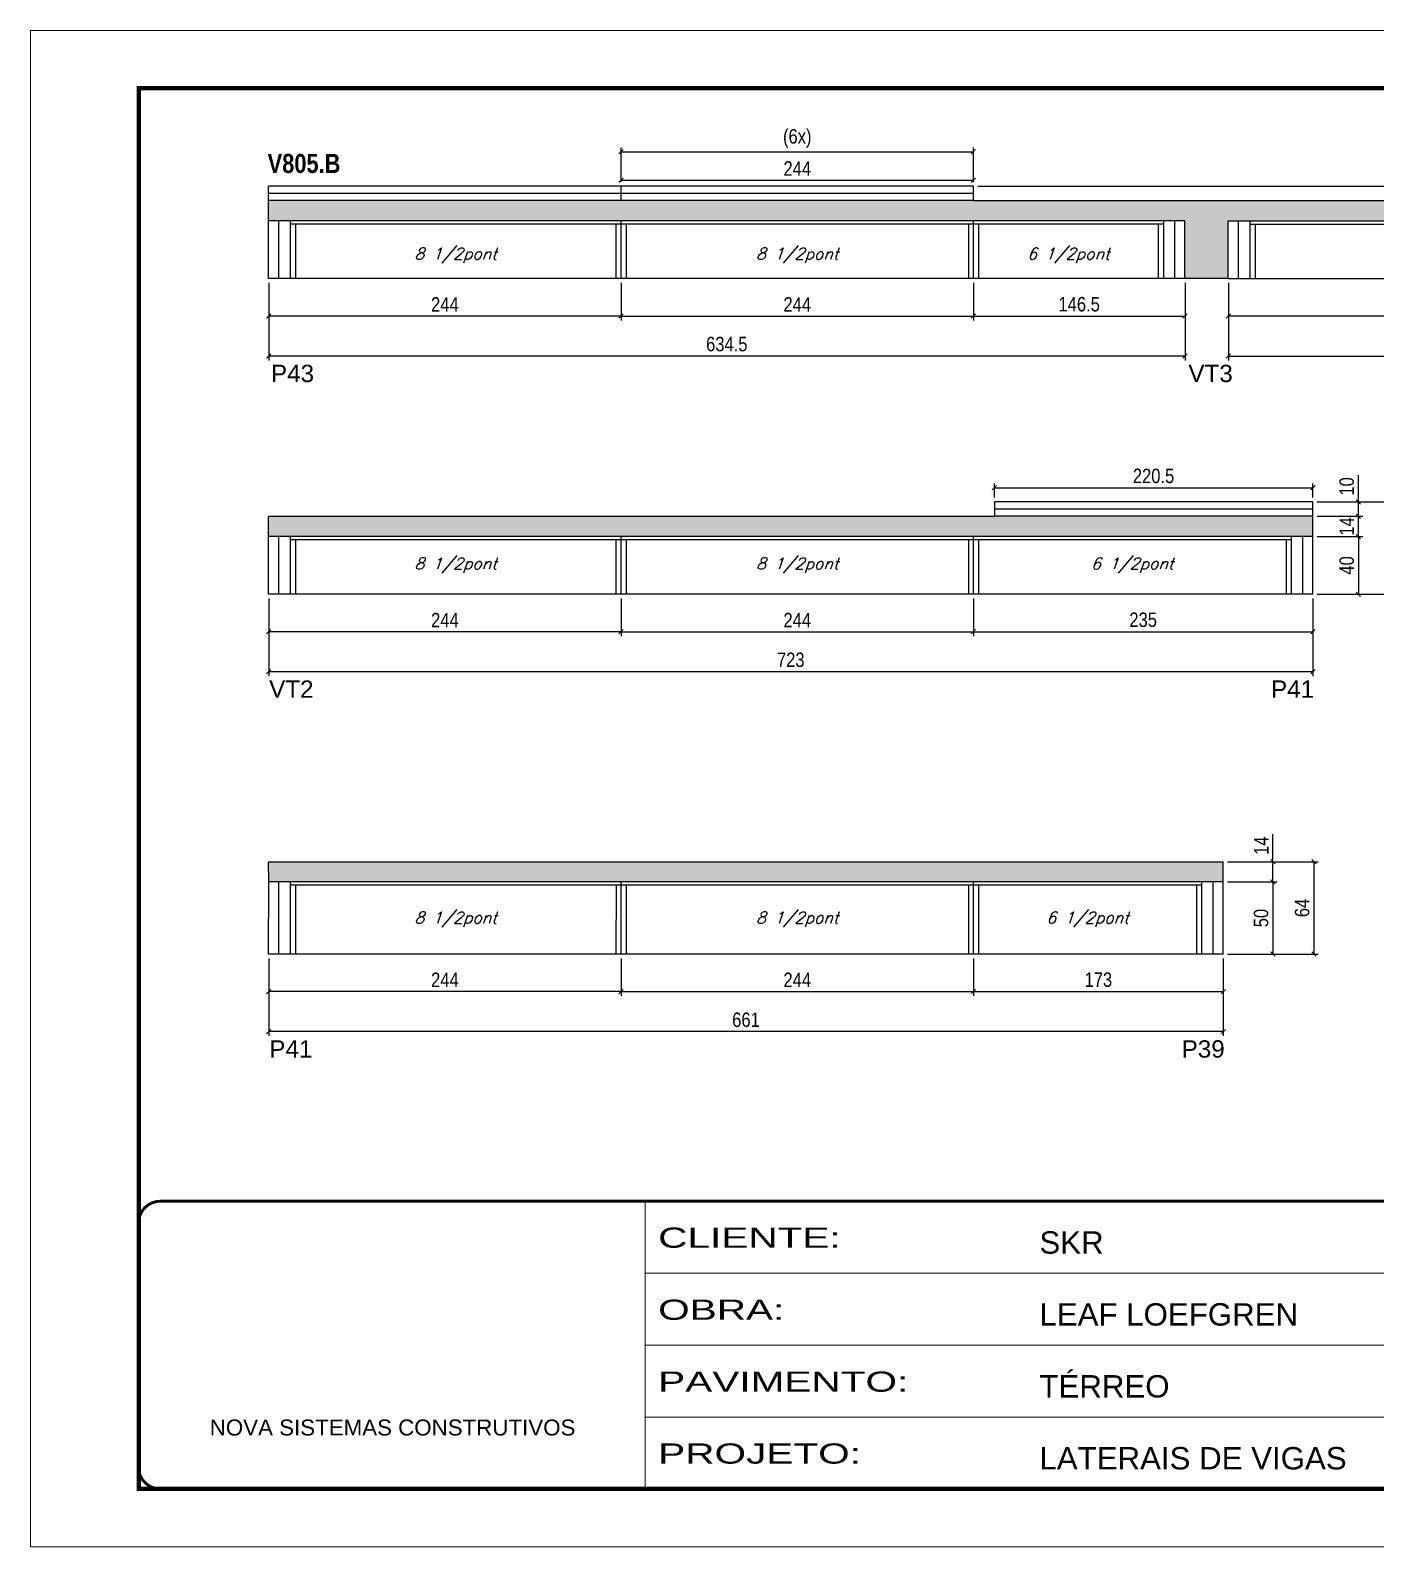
# Model space of a CAD drawing. Extents: x 3309 to 9590, y -2522 to 14608.
# Drawn here: x 4908 to 5839, y 11261 to 12311 of the extents above; entities that cross this region are included whole.
import ezdxf

# ---------------------------------------------------------------- set-up
doc = ezdxf.new("R2010")
doc.units = 0
doc.linetypes.add('CONTINUO', pattern=[0])
doc.linetypes.add('DASHED', pattern=[0.75, 0.5, -0.25])
for name, color, linetype in [('5', 5, 'Continuous'), ('COTA', 241, 'Continuous'), ('NOMENCLATURA', 7, 'Continuous'), ('Painéis', 200, 'Continuous'), ('SARR_2.2x10', 60, 'Continuous'), ('SARR_2.2x7', 40, 'Continuous'), ('SARR_3.5x7', 81, 'Continuous'), ('texto', 7, 'Continuous')]:
    doc.layers.add(name, color=color, linetype=linetype)
doc.layers.add('Folhas', color=255, linetype='Continuous', lineweight=9)
doc.layers.add('SARRAFO DE PRESSAO', color=251, linetype='DASHED', lineweight=9)
doc.styles.add('ARIAL', font='arial.ttf')
doc.styles.add('COTA TECNICA', font='techl___.ttf', dxfattribs={"height": 10})
doc.styles.add('Romans', font='romans.shx')
doc.styles.get("Standard").update_dxf_attribs({"font": 'arial.ttf'})
doc.styles.add('TECNICA', font='techb___.ttf', dxfattribs={"height": 10})
doc.styles.add('Tecnologia', font='')
doc.styles.get('Tecnologia').set_extended_font_data('Forgotten Futurist')
doc.dimstyles.new('PAINEL', dxfattribs={"dimtxt": 10, "dimasz": 3, "dimexe": 3, "dimexo": 3, "dimgap": 3, "dimtad": 1, "dimdec": 1, "dimzin": 12, "dimdsep": 46, "dimtxsty": 'COTA TECNICA', "dimblk1": 'OBLIQUE', "dimblk2": 'OBLIQUE', "dimsah": 1, "dimcen": 0.9, "dimclrd": 4, "dimclre": 4, "dimclrt": 240, "dimadec": 1, "dimazin": 3, "dimtfac": 1, "dimtdec": 1, "dimtmove": 0, "dimatfit": 3, "dimfxl": 1, "dimtolj": 1, "dimtzin": 12, "dimarcsym": 0})

# ---------------------------------------------------------------- blocks, each defined once
blk = doc.blocks.new('9999999999')
at = {"color": 30, "linetype": 'CONTINUO'}
for p, q in [((98564.6, 34230.2), (98564.6, 34429.4)), ((98564.6, 34379.6), (99584, 34379.6)), ((98564.6, 34329.8), (99488, 34329.8)), ((98564.6, 34280), (99488, 34280))]:
    blk.add_line(p, q, dxfattribs=at)
at = {"color": 30, "linetype": 'CONTINUO', "const_width": 2}
blk.add_lwpolyline([(99584, 34230.2), (99584, 34414.4, 0.414214), (99569, 34429.4), (98229, 34429.4, 0.414214), (98214, 34414.4), (98214, 34245.2, 0.414214), (98229, 34230.2), (99584, 34230.2)], format="xyb", dxfattribs=at)
at = {"layer": 'Folhas'}
blk.add_lwpolyline([(98139, 34190.2), (99624, 34190.2), (99624, 35240.2), (98139, 35240.2)], close=True, dxfattribs=at)
at = {"layer": 'Folhas', "color": 30, "const_width": 3}
blk.add_lwpolyline([(98214, 34230.2), (99584, 34230.2), (99584, 35200.2), (98214, 35200.2)], close=True, dxfattribs=at)
at = {"color": 7, "linetype": 'Continuous', "ltscale": 5, "style": 'ARIAL'}
for s, height, p in [('SKR', 15.48, (98837.7, 34393.1)), ('LEAF LOEFGREN', 15.483, (98837.7, 34343.3)), ('TÉRREO', 15.48, (98837.7, 34293.5)), ('NOVA SISTEMAS CONSTRUTIVOS', 11.059, (98263.2, 34267.2)), ('LATERAIS DE VIGAS', 15.483, (98837.7, 34243.7))]:
    blk.add_text(s, height=height, dxfattribs=at).set_placement(p)
at = {"layer": 'Folhas', "color": 7, "style": 'Tecnologia', "width": 1.5}
for s, p in [('CLIENTE:', (98573.7, 34397.2)), ('OBRA:', (98573.7, 34347.3)), ('PAVIMENTO:', (98573.7, 34297.5)), ('PROJETO:', (98573.7, 34247.7))]:
    blk.add_text(s, height=14, dxfattribs=at).set_placement(p)
blk = doc.blocks.new('_Oblique')
at = {"color": 0, "linetype": 'ByBlock', "lineweight": -2}
blk.add_line((-0.5, -0.5), (0.5, 0.5), dxfattribs=at)
blk = doc.blocks.new('*D1575')
at = {"layer": 'COTA', "color": 4, "linetype": 'ByBlock', "lineweight": -2, "transparency": 16777216}
for p, q in [((5737.4, 12135.8), (5737.4, 12082.1)), ((6188.4, 12135.8), (6188.4, 12082.1)), ((5737.4, 12085.1), (6188.4, 12085.1))]:
    blk.add_line(p, q, dxfattribs=at)
at = {"layer": 'Defpoints', "color": 0, "linetype": 'ByBlock', "transparency": 16777216}
for p in [(5737.4, 12138.8), (6188.4, 12138.8), (6188.4, 12085.1)]:
    blk.add_point(p, dxfattribs=at)
at = {"layer": 'COTA', "color": 4, "linetype": 'ByBlock', "lineweight": -2, "transparency": 16777216, "xscale": 3, "yscale": 3, "zscale": 3, "rotation": 180}
blk.add_blockref('_Oblique', (5737.4, 12085.1), dxfattribs=at)
at = {"layer": 'COTA', "color": 4, "linetype": 'ByBlock', "lineweight": -2, "transparency": 16777216, "xscale": 3, "yscale": 3, "zscale": 3}
blk.add_blockref('_Oblique', (6188.4, 12085.1), dxfattribs=at)
at = {"layer": 'COTA', "color": 240, "linetype": 'ByBlock', "transparency": 16777216, "insert": (5962.9, 12093.2), "char_height": 10, "attachment_point": 5, "style": 'COTA TECNICA'}
blk.add_mtext('\\A1;451', dxfattribs=at)
blk = doc.blocks.new('*D1572')
at = {"layer": 'COTA', "color": 4, "lineweight": -2, "transparency": 16777216}
for p, q in [((5737.4, 12135.8), (5737.4, 12109.8)), ((5981.4, 12135.8), (5981.4, 12109.8)), ((5981.4, 12112.8), (5737.4, 12112.8))]:
    blk.add_line(p, q, dxfattribs=at)
at = {"layer": 'Defpoints', "color": 0, "transparency": 16777216}
for p in [(5737.4, 12138.8, 0), (5981.4, 12138.8, 0), (5737.4, 12112.8)]:
    blk.add_point(p, dxfattribs=at)
at = {"layer": 'COTA', "color": 4, "lineweight": -2, "transparency": 16777216, "xscale": 3, "yscale": 3, "zscale": 3, "rotation": 180}
blk.add_blockref('_Oblique', (5737.4, 12112.8), dxfattribs=at)
at = {"layer": 'COTA', "color": 4, "lineweight": -2, "transparency": 16777216, "xscale": 3, "yscale": 3, "zscale": 3}
blk.add_blockref('_Oblique', (5981.4, 12112.8), dxfattribs=at)
at = {"layer": 'COTA', "color": 240, "transparency": 16777216, "insert": (5859.4, 12120.9), "char_height": 10, "attachment_point": 5, "style": 'COTA TECNICA'}
blk.add_mtext('\\A1;244', dxfattribs=at)
blk = doc.blocks.new('*D1570')
at = {"layer": 'COTA', "color": 4, "linetype": 'ByBlock', "lineweight": -2, "transparency": 16777216}
for p, q in [((5072.9, 12135.8), (5072.9, 12109.8)), ((5316.9, 12135.8), (5316.9, 12109.8)), ((5316.9, 12112.8), (5072.9, 12112.8))]:
    blk.add_line(p, q, dxfattribs=at)
at = {"layer": 'Defpoints', "color": 0, "linetype": 'ByBlock', "transparency": 16777216}
for p in [(5072.9, 12138.8), (5316.9, 12138.8), (5072.9, 12112.8)]:
    blk.add_point(p, dxfattribs=at)
at = {"layer": 'COTA', "color": 4, "linetype": 'ByBlock', "lineweight": -2, "transparency": 16777216, "xscale": 3, "yscale": 3, "zscale": 3, "rotation": 180}
blk.add_blockref('_Oblique', (5072.9, 12112.8), dxfattribs=at)
at = {"layer": 'COTA', "color": 4, "linetype": 'ByBlock', "lineweight": -2, "transparency": 16777216, "xscale": 3, "yscale": 3, "zscale": 3}
blk.add_blockref('_Oblique', (5316.9, 12112.8), dxfattribs=at)
at = {"layer": 'COTA', "color": 240, "linetype": 'ByBlock', "transparency": 16777216, "insert": (5194.9, 12120.9), "char_height": 10, "attachment_point": 5, "style": 'COTA TECNICA'}
blk.add_mtext('\\A1;244', dxfattribs=at)
blk = doc.blocks.new('*D1571')
at = {"layer": 'COTA', "color": 4, "lineweight": -2, "transparency": 16777216}
for p, q in [((5316.9, 12135.8), (5316.9, 12109.8)), ((5560.9, 12135.8), (5560.9, 12109.8)), ((5316.9, 12112.8), (5560.9, 12112.8))]:
    blk.add_line(p, q, dxfattribs=at)
at = {"layer": 'Defpoints', "color": 0, "transparency": 16777216}
for p in [(5316.9, 12138.8, 0), (5560.9, 12138.8, 0), (5560.9, 12112.8)]:
    blk.add_point(p, dxfattribs=at)
at = {"layer": 'COTA', "color": 4, "lineweight": -2, "transparency": 16777216, "xscale": 3, "yscale": 3, "zscale": 3, "rotation": 180}
blk.add_blockref('_Oblique', (5316.9, 12112.8), dxfattribs=at)
at = {"layer": 'COTA', "color": 4, "lineweight": -2, "transparency": 16777216, "xscale": 3, "yscale": 3, "zscale": 3}
blk.add_blockref('_Oblique', (5560.9, 12112.8), dxfattribs=at)
at = {"layer": 'COTA', "color": 240, "transparency": 16777216, "insert": (5438.9, 12120.9), "char_height": 10, "attachment_point": 5, "style": 'COTA TECNICA'}
blk.add_mtext('\\A1;244', dxfattribs=at)
blk = doc.blocks.new('*D1574')
at = {"layer": 'COTA', "color": 4, "lineweight": -2, "transparency": 16777216}
for p, q in [((5560.9, 12135.8), (5560.9, 12109.8)), ((5707.4, 12135.8), (5707.4, 12109.8)), ((5560.9, 12112.8), (5707.4, 12112.8))]:
    blk.add_line(p, q, dxfattribs=at)
at = {"layer": 'Defpoints', "color": 0, "transparency": 16777216}
for p in [(5560.9, 12138.8, 0), (5707.4, 12138.8, 0), (5707.4, 12112.8)]:
    blk.add_point(p, dxfattribs=at)
at = {"layer": 'COTA', "color": 4, "lineweight": -2, "transparency": 16777216, "xscale": 3, "yscale": 3, "zscale": 3, "rotation": 180}
blk.add_blockref('_Oblique', (5560.9, 12112.8), dxfattribs=at)
at = {"layer": 'COTA', "color": 4, "lineweight": -2, "transparency": 16777216, "xscale": 3, "yscale": 3, "zscale": 3}
blk.add_blockref('_Oblique', (5707.4, 12112.8), dxfattribs=at)
at = {"layer": 'COTA', "color": 240, "transparency": 16777216, "insert": (5634.1, 12121), "char_height": 10, "attachment_point": 5, "style": 'COTA TECNICA'}
blk.add_mtext('\\A1;146.5', dxfattribs=at)
blk = doc.blocks.new('*D1576')
at = {"layer": 'COTA', "color": 4, "lineweight": -2, "transparency": 16777216}
for p, q in [((5072.9, 12135.8), (5072.9, 12082.1)), ((5707.4, 12135.8), (5707.4, 12082.1)), ((5707.4, 12085.1), (5072.9, 12085.1))]:
    blk.add_line(p, q, dxfattribs=at)
at = {"layer": 'Defpoints', "color": 0, "transparency": 16777216}
for p in [(5072.9, 12138.8, 0), (5707.4, 12138.8, 0), (5072.9, 12085.1)]:
    blk.add_point(p, dxfattribs=at)
at = {"layer": 'COTA', "color": 4, "lineweight": -2, "transparency": 16777216, "xscale": 3, "yscale": 3, "zscale": 3, "rotation": 180}
blk.add_blockref('_Oblique', (5072.9, 12085.1), dxfattribs=at)
at = {"layer": 'COTA', "color": 4, "lineweight": -2, "transparency": 16777216, "xscale": 3, "yscale": 3, "zscale": 3}
blk.add_blockref('_Oblique', (5707.4, 12085.1), dxfattribs=at)
at = {"layer": 'COTA', "color": 240, "transparency": 16777216, "insert": (5390.1, 12093.4), "char_height": 10, "attachment_point": 5, "style": 'COTA TECNICA'}
blk.add_mtext('\\A1;634.5', dxfattribs=at)
blk = doc.blocks.new('*D1579')
at = {"layer": 'COTA', "color": 4, "lineweight": -2, "transparency": 16777216}
for p, q in [((6220, 12202.8), (6220, 12221.2)), ((5563.9, 12202.8), (6223, 12202.8)), ((6220, 12192.8), (6220, 12202.8)), ((6191.4, 12192.8), (6223, 12192.8))]:
    blk.add_line(p, q, dxfattribs=at)
at = {"layer": 'Defpoints', "color": 0, "transparency": 16777216}
for p in [(5560.9, 12202.8, 0), (6220, 12202.8), (6188.4, 12192.8, 0)]:
    blk.add_point(p, dxfattribs=at)
at = {"layer": 'COTA', "color": 4, "lineweight": -2, "transparency": 16777216, "xscale": 3, "yscale": 3, "zscale": 3}
for p, rotation in [((6220, 12202.8), 90), ((6220, 12192.8), 270)]:
    blk.add_blockref('_Oblique', p, dxfattribs=dict(at, rotation=rotation))
at = {"layer": 'COTA', "color": 240, "transparency": 16777216, "insert": (6211.9, 12213.5), "char_height": 10, "attachment_point": 5, "rotation": 90, "style": 'COTA TECNICA'}
blk.add_mtext('\\A1;10', dxfattribs=at)
blk = doc.blocks.new('*D1580')
at = {"layer": 'COTA', "color": 4, "lineweight": -2, "transparency": 16777216}
for p, q in [((5563.9, 12202.8), (6255.1, 12202.8)), ((6252.1, 12138.8), (6252.1, 12202.8)), ((6191.4, 12138.8), (6255.1, 12138.8))]:
    blk.add_line(p, q, dxfattribs=at)
at = {"layer": 'Defpoints', "color": 0, "transparency": 16777216}
for p in [(5560.9, 12202.8, 0), (6252.1, 12202.8), (6188.4, 12138.8, 0)]:
    blk.add_point(p, dxfattribs=at)
at = {"layer": 'COTA', "color": 4, "lineweight": -2, "transparency": 16777216, "xscale": 3, "yscale": 3, "zscale": 3}
for p, rotation in [((6252.1, 12202.8), 90), ((6252.1, 12138.8), 270)]:
    blk.add_blockref('_Oblique', p, dxfattribs=dict(at, rotation=rotation))
at = {"layer": 'COTA', "color": 240, "transparency": 16777216, "insert": (6244, 12170.8), "char_height": 10, "attachment_point": 5, "rotation": 90, "style": 'COTA TECNICA'}
blk.add_mtext('\\A1;64', dxfattribs=at)
blk = doc.blocks.new('*D1581')
at = {"layer": 'COTA', "color": 4, "linetype": 'ByBlock', "lineweight": -2, "transparency": 16777216}
for p, q in [((5072.9, 11917.2), (5072.9, 11891.3)), ((5316.9, 11917.2), (5316.9, 11891.3)), ((5316.9, 11894.3), (5072.9, 11894.3))]:
    blk.add_line(p, q, dxfattribs=at)
at = {"layer": 'Defpoints', "color": 0, "linetype": 'ByBlock', "transparency": 16777216}
for p in [(5072.9, 11920.2), (5316.9, 11920.2), (5072.9, 11894.3)]:
    blk.add_point(p, dxfattribs=at)
at = {"layer": 'COTA', "color": 4, "linetype": 'ByBlock', "lineweight": -2, "transparency": 16777216, "xscale": 3, "yscale": 3, "zscale": 3, "rotation": 180}
blk.add_blockref('_Oblique', (5072.9, 11894.3), dxfattribs=at)
at = {"layer": 'COTA', "color": 4, "linetype": 'ByBlock', "lineweight": -2, "transparency": 16777216, "xscale": 3, "yscale": 3, "zscale": 3}
blk.add_blockref('_Oblique', (5316.9, 11894.3), dxfattribs=at)
at = {"layer": 'COTA', "color": 240, "linetype": 'ByBlock', "transparency": 16777216, "insert": (5194.9, 11902.3), "char_height": 10, "attachment_point": 5, "style": 'COTA TECNICA'}
blk.add_mtext('\\A1;244', dxfattribs=at)
blk = doc.blocks.new('*D1582')
at = {"layer": 'COTA', "color": 4, "lineweight": -2, "transparency": 16777216}
for p, q in [((5316.9, 11917.2), (5316.9, 11891.3)), ((5560.9, 11917.2), (5560.9, 11891.3)), ((5316.9, 11894.3), (5560.9, 11894.3))]:
    blk.add_line(p, q, dxfattribs=at)
at = {"layer": 'Defpoints', "color": 0, "transparency": 16777216}
for p in [(5316.9, 11920.2, 0), (5560.9, 11920.2, 0), (5560.9, 11894.3)]:
    blk.add_point(p, dxfattribs=at)
at = {"layer": 'COTA', "color": 4, "lineweight": -2, "transparency": 16777216, "xscale": 3, "yscale": 3, "zscale": 3, "rotation": 180}
blk.add_blockref('_Oblique', (5316.9, 11894.3), dxfattribs=at)
at = {"layer": 'COTA', "color": 4, "lineweight": -2, "transparency": 16777216, "xscale": 3, "yscale": 3, "zscale": 3}
blk.add_blockref('_Oblique', (5560.9, 11894.3), dxfattribs=at)
at = {"layer": 'COTA', "color": 240, "transparency": 16777216, "insert": (5438.9, 11902.3), "char_height": 10, "attachment_point": 5, "style": 'COTA TECNICA'}
blk.add_mtext('\\A1;244', dxfattribs=at)
blk = doc.blocks.new('*D1583')
at = {"layer": 'COTA', "color": 4, "lineweight": -2, "transparency": 16777216}
for p, q in [((5560.9, 11917.2), (5560.9, 11891.3)), ((5795.9, 11917.2), (5795.9, 11891.3)), ((5560.9, 11894.3), (5795.9, 11894.3))]:
    blk.add_line(p, q, dxfattribs=at)
at = {"layer": 'Defpoints', "color": 0, "transparency": 16777216}
for p in [(5560.9, 11920.2, 0), (5795.9, 11920.2, 0), (5795.9, 11894.3)]:
    blk.add_point(p, dxfattribs=at)
at = {"layer": 'COTA', "color": 4, "lineweight": -2, "transparency": 16777216, "xscale": 3, "yscale": 3, "zscale": 3, "rotation": 180}
blk.add_blockref('_Oblique', (5560.9, 11894.3), dxfattribs=at)
at = {"layer": 'COTA', "color": 4, "lineweight": -2, "transparency": 16777216, "xscale": 3, "yscale": 3, "zscale": 3}
blk.add_blockref('_Oblique', (5795.9, 11894.3), dxfattribs=at)
at = {"layer": 'COTA', "color": 240, "transparency": 16777216, "insert": (5678.4, 11902.5), "char_height": 10, "attachment_point": 5, "style": 'COTA TECNICA'}
blk.add_mtext('\\A1;235', dxfattribs=at)
blk = doc.blocks.new('*D1584')
at = {"layer": 'COTA', "color": 4, "linetype": 'ByBlock', "lineweight": -2, "transparency": 16777216}
for p, q in [((5072.9, 11917.2), (5072.9, 11863.6)), ((5795.9, 11917.2), (5795.9, 11863.6)), ((5795.9, 11866.6), (5072.9, 11866.6))]:
    blk.add_line(p, q, dxfattribs=at)
at = {"layer": 'Defpoints', "color": 0, "linetype": 'ByBlock', "transparency": 16777216}
for p in [(5072.9, 11920.2), (5795.9, 11920.2), (5072.9, 11866.6)]:
    blk.add_point(p, dxfattribs=at)
at = {"layer": 'COTA', "color": 4, "linetype": 'ByBlock', "lineweight": -2, "transparency": 16777216, "xscale": 3, "yscale": 3, "zscale": 3, "rotation": 180}
blk.add_blockref('_Oblique', (5072.9, 11866.6), dxfattribs=at)
at = {"layer": 'COTA', "color": 4, "linetype": 'ByBlock', "lineweight": -2, "transparency": 16777216, "xscale": 3, "yscale": 3, "zscale": 3}
blk.add_blockref('_Oblique', (5795.9, 11866.6), dxfattribs=at)
at = {"layer": 'COTA', "color": 240, "linetype": 'ByBlock', "transparency": 16777216, "insert": (5434.4, 11874.8), "char_height": 10, "attachment_point": 5, "style": 'COTA TECNICA'}
blk.add_mtext('\\A1;723', dxfattribs=at)
blk = doc.blocks.new('*D1585')
at = {"layer": 'COTA', "color": 4, "linetype": 'ByBlock', "lineweight": -2, "transparency": 16777216}
for p, q in [((5072.9, 11668), (5072.9, 11642.1)), ((5316.9, 11668), (5316.9, 11642.1)), ((5316.9, 11645.1), (5072.9, 11645.1))]:
    blk.add_line(p, q, dxfattribs=at)
at = {"layer": 'Defpoints', "color": 0, "linetype": 'ByBlock', "transparency": 16777216}
for p in [(5072.9, 11671), (5316.9, 11671), (5072.9, 11645.1)]:
    blk.add_point(p, dxfattribs=at)
at = {"layer": 'COTA', "color": 4, "linetype": 'ByBlock', "lineweight": -2, "transparency": 16777216, "xscale": 3, "yscale": 3, "zscale": 3, "rotation": 180}
blk.add_blockref('_Oblique', (5072.9, 11645.1), dxfattribs=at)
at = {"layer": 'COTA', "color": 4, "linetype": 'ByBlock', "lineweight": -2, "transparency": 16777216, "xscale": 3, "yscale": 3, "zscale": 3}
blk.add_blockref('_Oblique', (5316.9, 11645.1), dxfattribs=at)
at = {"layer": 'COTA', "color": 240, "linetype": 'ByBlock', "transparency": 16777216, "insert": (5194.9, 11653.2), "char_height": 10, "attachment_point": 5, "style": 'COTA TECNICA'}
blk.add_mtext('\\A1;244', dxfattribs=at)
blk = doc.blocks.new('*D1588')
at = {"layer": 'COTA', "color": 4, "linetype": 'ByBlock', "lineweight": -2, "transparency": 16777216}
for p, q in [((5072.9, 11668), (5072.9, 11614.4)), ((5733.9, 11668), (5733.9, 11614.4)), ((5733.9, 11617.4), (5072.9, 11617.4))]:
    blk.add_line(p, q, dxfattribs=at)
at = {"layer": 'Defpoints', "color": 0, "linetype": 'ByBlock', "transparency": 16777216}
for p in [(5072.9, 11671), (5733.9, 11671), (5072.9, 11617.4)]:
    blk.add_point(p, dxfattribs=at)
at = {"layer": 'COTA', "color": 4, "linetype": 'ByBlock', "lineweight": -2, "transparency": 16777216, "xscale": 3, "yscale": 3, "zscale": 3, "rotation": 180}
blk.add_blockref('_Oblique', (5072.9, 11617.4), dxfattribs=at)
at = {"layer": 'COTA', "color": 4, "linetype": 'ByBlock', "lineweight": -2, "transparency": 16777216, "xscale": 3, "yscale": 3, "zscale": 3}
blk.add_blockref('_Oblique', (5733.9, 11617.4), dxfattribs=at)
at = {"layer": 'COTA', "color": 240, "linetype": 'ByBlock', "transparency": 16777216, "insert": (5403.4, 11625.5), "char_height": 10, "attachment_point": 5, "style": 'COTA TECNICA'}
blk.add_mtext('\\A1;661', dxfattribs=at)
blk = doc.blocks.new('*D1586')
at = {"layer": 'COTA', "color": 4, "lineweight": -2, "transparency": 16777216}
for p, q in [((5316.9, 11668), (5316.9, 11642.1)), ((5560.9, 11668), (5560.9, 11642.1)), ((5316.9, 11645.1), (5560.9, 11645.1))]:
    blk.add_line(p, q, dxfattribs=at)
at = {"layer": 'Defpoints', "color": 0, "transparency": 16777216}
for p in [(5316.9, 11671, 0), (5560.9, 11671, 0), (5560.9, 11645.1)]:
    blk.add_point(p, dxfattribs=at)
at = {"layer": 'COTA', "color": 4, "lineweight": -2, "transparency": 16777216, "xscale": 3, "yscale": 3, "zscale": 3, "rotation": 180}
blk.add_blockref('_Oblique', (5316.9, 11645.1), dxfattribs=at)
at = {"layer": 'COTA', "color": 4, "lineweight": -2, "transparency": 16777216, "xscale": 3, "yscale": 3, "zscale": 3}
blk.add_blockref('_Oblique', (5560.9, 11645.1), dxfattribs=at)
at = {"layer": 'COTA', "color": 240, "transparency": 16777216, "insert": (5438.9, 11653.2), "char_height": 10, "attachment_point": 5, "style": 'COTA TECNICA'}
blk.add_mtext('\\A1;244', dxfattribs=at)
blk = doc.blocks.new('*D1587')
at = {"layer": 'COTA', "color": 4, "lineweight": -2, "transparency": 16777216}
for p, q in [((5736.9, 11735), (5799.6, 11735)), ((5796.6, 11735), (5796.6, 11671)), ((5736.9, 11671), (5799.6, 11671))]:
    blk.add_line(p, q, dxfattribs=at)
at = {"layer": 'Defpoints', "color": 0, "transparency": 16777216}
for p in [(5733.9, 11735, 0), (5733.9, 11671, 0), (5796.6, 11671)]:
    blk.add_point(p, dxfattribs=at)
at = {"layer": 'COTA', "color": 4, "lineweight": -2, "transparency": 16777216, "xscale": 3, "yscale": 3, "zscale": 3}
for p, rotation in [((5796.6, 11735), 90), ((5796.6, 11671), 270)]:
    blk.add_blockref('_Oblique', p, dxfattribs=dict(at, rotation=rotation))
at = {"layer": 'COTA', "color": 240, "transparency": 16777216, "insert": (5788.5, 11703), "char_height": 10, "attachment_point": 5, "rotation": 90, "style": 'COTA TECNICA'}
blk.add_mtext('\\A1;64', dxfattribs=at)
blk = doc.blocks.new('*D1589')
at = {"layer": 'COTA', "color": 4, "lineweight": -2, "transparency": 16777216}
for p, q in [((5560.9, 11668), (5560.9, 11642.1)), ((5733.9, 11668), (5733.9, 11642.1)), ((5560.9, 11645.1), (5733.9, 11645.1))]:
    blk.add_line(p, q, dxfattribs=at)
at = {"layer": 'Defpoints', "color": 0, "transparency": 16777216}
for p in [(5560.9, 11671, 0), (5733.9, 11671, 0), (5733.9, 11645.1)]:
    blk.add_point(p, dxfattribs=at)
at = {"layer": 'COTA', "color": 4, "lineweight": -2, "transparency": 16777216, "xscale": 3, "yscale": 3, "zscale": 3, "rotation": 180}
blk.add_blockref('_Oblique', (5560.9, 11645.1), dxfattribs=at)
at = {"layer": 'COTA', "color": 4, "lineweight": -2, "transparency": 16777216, "xscale": 3, "yscale": 3, "zscale": 3}
blk.add_blockref('_Oblique', (5733.9, 11645.1), dxfattribs=at)
at = {"layer": 'COTA', "color": 240, "transparency": 16777216, "insert": (5647.4, 11653.3), "char_height": 10, "attachment_point": 5, "style": 'COTA TECNICA'}
blk.add_mtext('\\A1;173', dxfattribs=at)
blk = doc.blocks.new('*D1590')
at = {"layer": 'COTA', "color": 4, "lineweight": -2, "transparency": 16777216}
for p, q in [((5736.9, 11721), (5771.2, 11721)), ((5768.2, 11721), (5768.2, 11671)), ((5736.9, 11671), (5771.2, 11671))]:
    blk.add_line(p, q, dxfattribs=at)
at = {"layer": 'Defpoints', "color": 0, "transparency": 16777216}
for p in [(5733.9, 11721, 0), (5733.9, 11671, 0), (5768.2, 11671)]:
    blk.add_point(p, dxfattribs=at)
at = {"layer": 'COTA', "color": 4, "lineweight": -2, "transparency": 16777216, "xscale": 3, "yscale": 3, "zscale": 3}
for p, rotation in [((5768.2, 11721), 90), ((5768.2, 11671), 270)]:
    blk.add_blockref('_Oblique', p, dxfattribs=dict(at, rotation=rotation))
at = {"layer": 'COTA', "color": 240, "transparency": 16777216, "insert": (5760.1, 11696), "char_height": 10, "attachment_point": 5, "rotation": 90, "style": 'COTA TECNICA'}
blk.add_mtext('\\A1;50', dxfattribs=at)
blk = doc.blocks.new('*D1591')
at = {"layer": 'COTA', "color": 4, "lineweight": -2, "transparency": 16777216}
for p, q in [((5768.2, 11735), (5768.2, 11754.1)), ((5736.9, 11735), (5771.2, 11735)), ((5768.2, 11721), (5768.2, 11735)), ((5736.9, 11721), (5771.2, 11721))]:
    blk.add_line(p, q, dxfattribs=at)
at = {"layer": 'Defpoints', "color": 0, "transparency": 16777216}
for p in [(5733.9, 11735, 0), (5768.2, 11735), (5733.9, 11721, 0)]:
    blk.add_point(p, dxfattribs=at)
at = {"layer": 'COTA', "color": 4, "lineweight": -2, "transparency": 16777216, "xscale": 3, "yscale": 3, "zscale": 3}
for p, rotation in [((5768.2, 11735), 90), ((5768.2, 11721), 270)]:
    blk.add_blockref('_Oblique', p, dxfattribs=dict(at, rotation=rotation))
at = {"layer": 'COTA', "color": 240, "transparency": 16777216, "insert": (5760.2, 11746.1), "char_height": 10, "attachment_point": 5, "rotation": 90, "style": 'COTA TECNICA'}
blk.add_mtext('\\A1;14', dxfattribs=at)
blk = doc.blocks.new('*D1592')
at = {"layer": 'COTA', "color": 4, "lineweight": -2, "transparency": 16777216}
for p, q in [((5798.9, 11960.2), (5830.5, 11960.2)), ((5827.5, 11960.2), (5827.5, 11920.2)), ((5798.9, 11920.2), (5830.5, 11920.2))]:
    blk.add_line(p, q, dxfattribs=at)
at = {"layer": 'Defpoints', "color": 0, "transparency": 16777216}
for p in [(5795.9, 11960.2, 0), (5795.9, 11920.2, 0), (5827.5, 11920.2)]:
    blk.add_point(p, dxfattribs=at)
at = {"layer": 'COTA', "color": 4, "lineweight": -2, "transparency": 16777216, "xscale": 3, "yscale": 3, "zscale": 3}
for p, rotation in [((5827.5, 11960.2), 90), ((5827.5, 11920.2), 270)]:
    blk.add_blockref('_Oblique', p, dxfattribs=dict(at, rotation=rotation))
at = {"layer": 'COTA', "color": 240, "transparency": 16777216, "insert": (5819.4, 11940.2), "char_height": 10, "attachment_point": 5, "rotation": 90, "style": 'COTA TECNICA'}
blk.add_mtext('\\A1;40', dxfattribs=at)
blk = doc.blocks.new('*D1593')
at = {"layer": 'COTA', "color": 4, "lineweight": -2, "transparency": 16777216}
for p, q in [((5798.9, 11974.2), (5830.5, 11974.2)), ((5827.5, 11960.2), (5827.5, 11974.2)), ((5798.9, 11960.2), (5830.5, 11960.2))]:
    blk.add_line(p, q, dxfattribs=at)
at = {"layer": 'Defpoints', "color": 0, "transparency": 16777216}
for p in [(5795.9, 11974.2, 0), (5827.5, 11974.2), (5795.9, 11960.2, 0)]:
    blk.add_point(p, dxfattribs=at)
at = {"layer": 'COTA', "color": 4, "lineweight": -2, "transparency": 16777216, "xscale": 3, "yscale": 3, "zscale": 3}
for p, rotation in [((5827.5, 11974.2), 90), ((5827.5, 11960.2), 270)]:
    blk.add_blockref('_Oblique', p, dxfattribs=dict(at, rotation=rotation))
at = {"layer": 'COTA', "color": 240, "transparency": 16777216, "insert": (5819.4, 11967.2), "char_height": 10, "attachment_point": 5, "rotation": 90, "style": 'COTA TECNICA'}
blk.add_mtext('\\A1;14', dxfattribs=at)
blk = doc.blocks.new('*D1594')
at = {"layer": 'COTA', "color": 4, "lineweight": -2, "transparency": 16777216}
for p, q in [((5827.5, 11984.2), (5827.5, 12002.6)), ((5798.9, 11984.2), (5830.5, 11984.2)), ((5827.5, 11974.2), (5827.5, 11984.2)), ((5798.9, 11974.2), (5830.5, 11974.2))]:
    blk.add_line(p, q, dxfattribs=at)
at = {"layer": 'Defpoints', "color": 0, "transparency": 16777216}
for p in [(5795.9, 11984.2, 0), (5827.5, 11984.2), (5795.9, 11974.2, 0)]:
    blk.add_point(p, dxfattribs=at)
at = {"layer": 'COTA', "color": 4, "lineweight": -2, "transparency": 16777216, "xscale": 3, "yscale": 3, "zscale": 3}
for p, rotation in [((5827.5, 11984.2), 90), ((5827.5, 11974.2), 270)]:
    blk.add_blockref('_Oblique', p, dxfattribs=dict(at, rotation=rotation))
at = {"layer": 'COTA', "color": 240, "transparency": 16777216, "insert": (5819.4, 11994.9), "char_height": 10, "attachment_point": 5, "rotation": 90, "style": 'COTA TECNICA'}
blk.add_mtext('\\A1;10', dxfattribs=at)
blk = doc.blocks.new('*D1595')
at = {"layer": 'COTA', "color": 4, "lineweight": -2, "transparency": 16777216}
for p, q in [((5798.9, 11984.2), (5862.6, 11984.2)), ((5859.6, 11920.2), (5859.6, 11984.2)), ((5798.9, 11920.2), (5862.6, 11920.2))]:
    blk.add_line(p, q, dxfattribs=at)
at = {"layer": 'Defpoints', "color": 0, "transparency": 16777216}
for p in [(5795.9, 11984.2, 0), (5859.6, 11984.2), (5795.9, 11920.2, 0)]:
    blk.add_point(p, dxfattribs=at)
at = {"layer": 'COTA', "color": 4, "lineweight": -2, "transparency": 16777216, "xscale": 3, "yscale": 3, "zscale": 3}
for p, rotation in [((5859.6, 11984.2), 90), ((5859.6, 11920.2), 270)]:
    blk.add_blockref('_Oblique', p, dxfattribs=dict(at, rotation=rotation))
at = {"layer": 'COTA', "color": 240, "transparency": 16777216, "insert": (5851.5, 11952.2), "char_height": 10, "attachment_point": 5, "rotation": 90, "style": 'COTA TECNICA'}
blk.add_mtext('\\A1;64', dxfattribs=at)
blk = doc.blocks.new('*D1596')
at = {"layer": 'COTA', "color": 4, "lineweight": -2, "transparency": 16777216}
for p, q in [((5575.4, 11987.2), (5575.4, 11997)), ((5575.4, 11994), (5795.9, 11994)), ((5795.9, 11987.2), (5795.9, 11997))]:
    blk.add_line(p, q, dxfattribs=at)
at = {"layer": 'Defpoints', "color": 0, "transparency": 16777216}
for p in [(5795.9, 11994), (5575.4, 11984.2), (5795.9, 11984.2)]:
    blk.add_point(p, dxfattribs=at)
at = {"layer": 'COTA', "color": 4, "lineweight": -2, "transparency": 16777216, "xscale": 3, "yscale": 3, "zscale": 3, "rotation": 180}
blk.add_blockref('_Oblique', (5575.4, 11994), dxfattribs=at)
at = {"layer": 'COTA', "color": 4, "lineweight": -2, "transparency": 16777216, "xscale": 3, "yscale": 3, "zscale": 3}
blk.add_blockref('_Oblique', (5795.9, 11994), dxfattribs=at)
at = {"layer": 'COTA', "color": 240, "transparency": 16777216, "insert": (5685.6, 12002.1), "char_height": 10, "attachment_point": 5, "style": 'COTA TECNICA'}
blk.add_mtext('\\A1;220.5', dxfattribs=at)
blk = doc.blocks.new('*D1597')
at = {"layer": 'COTA', "color": 4, "lineweight": -2, "transparency": 16777216}
for p, q in [((5316.9, 12205.8), (5316.9, 12209.9)), ((5316.9, 12206.9), (5560.9, 12206.9)), ((5560.9, 12205.8), (5560.9, 12209.9))]:
    blk.add_line(p, q, dxfattribs=at)
at = {"layer": 'Defpoints', "color": 0, "transparency": 16777216}
for p in [(5316.9, 12202.8), (5560.9, 12206.9), (5560.9, 12202.8)]:
    blk.add_point(p, dxfattribs=at)
at = {"layer": 'COTA', "color": 4, "lineweight": -2, "transparency": 16777216, "xscale": 3, "yscale": 3, "zscale": 3, "rotation": 180}
blk.add_blockref('_Oblique', (5316.9, 12206.9), dxfattribs=at)
at = {"layer": 'COTA', "color": 4, "lineweight": -2, "transparency": 16777216, "xscale": 3, "yscale": 3, "zscale": 3}
blk.add_blockref('_Oblique', (5560.9, 12206.9), dxfattribs=at)
at = {"layer": 'COTA', "color": 240, "transparency": 16777216, "insert": (5438.9, 12215), "char_height": 10, "attachment_point": 5, "style": 'COTA TECNICA'}
blk.add_mtext('\\A1;244', dxfattribs=at)
blk = doc.blocks.new('*D1598')
at = {"layer": 'COTA', "color": 4, "lineweight": -2, "transparency": 16777216}
for p, q in [((5316.9, 12205.8), (5316.9, 12229.6)), ((5316.9, 12226.6), (5560.9, 12226.6)), ((5560.9, 12205.8), (5560.9, 12229.6))]:
    blk.add_line(p, q, dxfattribs=at)
at = {"layer": 'Defpoints', "color": 0, "transparency": 16777216}
for p in [(5560.9, 12226.6), (5316.9, 12202.8), (5560.9, 12202.8)]:
    blk.add_point(p, dxfattribs=at)
at = {"layer": 'COTA', "color": 4, "lineweight": -2, "transparency": 16777216, "xscale": 3, "yscale": 3, "zscale": 3, "rotation": 180}
blk.add_blockref('_Oblique', (5316.9, 12226.6), dxfattribs=at)
at = {"layer": 'COTA', "color": 4, "lineweight": -2, "transparency": 16777216, "xscale": 3, "yscale": 3, "zscale": 3}
blk.add_blockref('_Oblique', (5560.9, 12226.6), dxfattribs=at)
at = {"layer": 'COTA', "color": 240, "transparency": 16777216, "insert": (5438.9, 12235.8), "char_height": 10, "attachment_point": 5, "style": 'COTA TECNICA'}
blk.add_mtext('\\A1;(6x)', dxfattribs=at)

msp = doc.modelspace()

# ---------------------------------------------------------------- hatches: boundary and pattern name
at = {"layer": 'COTA'}
h = msp.add_hatch(dxfattribs=at)
h.set_pattern_fill('AR-CONC', color=256, scale=0.03)
h.set_pattern_definition([(50, (1527.428, 466.8342), (5.46554, -0.4781726), [0.5715, -6.2865]), (355, (1527.428, 466.834), (-1.0573026, 5.7317054), [0.4572, -5.0292175]), (100.451445, (1527.8836, 466.7944), (4.4082374, 5.2535326), [0.4857003, -5.3427073]), (46.1842, (1527.428, 468.358), (8.1323712, -1.26127), [0.85725, -9.42975]), (96.63556, (1528.106, 468.253), (7.122124, 7.4227837), [0.7285507, -8.014068]), (351.18415, (1527.428, 468.358), (7.122124, 7.422784), [0.685799, -7.543792]), (21, (1528.19, 467.9772), (4.5484317, -3.067956), [0.5715, -6.2865]), (326, (1528.19, 467.977), (1.8540609, 5.525639), [0.4572, -5.0292]), (71.451445, (1528.569, 467.7216), (6.4024926, 2.457683), [0.4857003, -5.3426981]), (37.5, (1527.4281, 466.8342), (0.0926581, 2.53665117), [0, -4.96824, 0, -5.1054, 0, -5.04825]), (7.5, (1527.428, 466.8342), (2.0045899, 3.00541724), [0, -2.91084, 0, -4.85394, 0, -1.92405]), (327.5, (1525.7289, 466.8342), (4.06771786, -0.17186232), [0, -1.905, 0, -5.9436, 0, -7.8867]), (317.5, (1524.967, 466.8342), (4.4438754, 0.7627947), [0, -2.4765, 0, -3.94716, 0, -5.6007])])
h.paths.add_polyline_path([(5737.38, 12178.76), (6188.38, 12178.76), (6188.38, 12192.76), (5072.88, 12192.76), (5072.88, 12178.76), (5707.38, 12178.76), (5707.38, 12138.76), (5737.38, 12138.76)])
h = msp.add_hatch(dxfattribs=at)
h.set_pattern_fill('AR-CONC', color=256, scale=0.03)
h.paths.add_polyline_path([(5072.88, 11974.18), (5072.88, 11960.18), (5795.88, 11960.18), (5795.88, 11974.18)])
h = msp.add_hatch(dxfattribs=at)
h.set_pattern_fill('AR-CONC', color=256, scale=0.03)
h.set_pattern_definition([(50, (-1853.8575, -1541.009), (5.4655401, -0.4781726), [0.5715, -6.2865]), (355, (-1853.8575, -1541.009), (-1.0573026, 5.7317054), [0.4572, -5.0292175]), (100.451445, (-1853.402, -1541.0487), (4.4082374, 5.2535326), [0.4857003, -5.3427073]), (46.1842, (-1853.8575, -1539.485), (8.1323712, -1.2612698), [0.85725, -9.42975]), (96.63556, (-1853.18, -1539.59), (7.122124, 7.4227837), [0.7285507, -8.0140682]), (351.18415, (-1853.8575, -1539.485), (7.122124, 7.4227837), [0.685799, -7.543792]), (21, (-1853.0955, -1539.866), (4.5484317, -3.067956), [0.5715, -6.2865]), (326, (-1853.0955, -1539.866), (1.8540609, 5.525639), [0.4572, -5.0292]), (71.451445, (-1852.7164, -1540.1215), (6.4024926, 2.457683), [0.4857003, -5.3426981]), (37.5, (-1853.8575, -1541.0088), (0.0926581, 2.53665117), [0, -4.96824, 0, -5.1054, 0, -5.04825]), (7.5, (-1853.8575, -1541.0088), (2.00458988, 3.00541724), [0, -2.91084, 0, -4.85394, 0, -1.92405]), (327.5, (-1855.5567, -1541.0088), (4.06771786, -0.17186232), [0, -1.905, 0, -5.9436, 0, -7.8867]), (317.5, (-1856.3187, -1541.0088), (4.44387544, 0.7627947), [0, -2.4765, 0, -3.94716, 0, -5.6007])])
h.paths.add_polyline_path([(5733.9, 11721), (5733.88, 11735), (5072.88, 11735), (5072.9, 11721)])

# ---------------------------------------------------------------- linework, layer by layer
for p, q in [((5072.88, 12178.76), (5072.88, 12192.76)), ((5560.88, 12192.76), (6188.38, 12192.76)), ((5737.38, 12138.76), (5707.38, 12138.76)), ((5072.88, 11960.18), (5072.88, 11974.18)), ((5072.88, 11974.18), (5575.38, 11974.18)), ((5795.88, 11960.18), (5795.88, 11974.18)), ((5072.9, 11721), (5072.88, 11735)), ((5072.88, 11735), (5733.88, 11735)), ((5733.9, 11721), (5733.88, 11735))]:
    msp.add_line(p, q, dxfattribs=at)
at = {"layer": 'Painéis', "linetype": 'ByBlock'}
for p, q in [((5560.88, 12202.76), (5072.88, 12202.76)), ((5072.88, 12192.76), (5072.88, 12202.76)), ((5316.88, 12192.76), (5316.88, 12202.76)), ((5560.88, 12192.76), (5560.88, 12202.76)), ((5560.88, 12192.76), (5072.88, 12192.76)), ((5707.38, 12178.76), (5072.88, 12178.76)), ((5072.88, 12138.76), (5072.88, 12178.76)), ((5316.88, 12138.76), (5316.88, 12178.76)), ((5560.88, 12138.76), (5560.88, 12178.76)), ((5707.38, 12138.76), (5707.38, 12178.76)), ((5737.38, 12178.76), (6188.38, 12178.76)), ((5737.38, 12138.76), (5737.38, 12178.76)), ((5707.38, 12138.76), (5072.88, 12138.76)), ((5737.38, 12138.76), (6188.38, 12138.76)), ((5795.88, 11984.18), (5575.38, 11984.18)), ((5575.38, 11984.18), (5575.38, 11974.18)), ((5795.88, 11974.18), (5795.88, 11984.18)), ((5795.88, 11974.18), (5575.38, 11974.18)), ((5795.88, 11960.18), (5072.88, 11960.18)), ((5072.88, 11920.18), (5072.88, 11960.18)), ((5316.88, 11920.18), (5316.88, 11960.18)), ((5560.88, 11920.18), (5560.88, 11960.18)), ((5795.88, 11920.18), (5795.88, 11960.18)), ((5795.88, 11920.18), (5072.88, 11920.18)), ((5072.88, 11671), (5072.9, 11721)), ((5733.9, 11721), (5072.9, 11721)), ((5316.88, 11671), (5316.9, 11721)), ((5560.88, 11671), (5560.9, 11721)), ((5733.88, 11671), (5733.9, 11721)), ((5733.88, 11671), (5072.88, 11671))]:
    msp.add_line(p, q, dxfattribs=at)
at = {"layer": 'SARR_2.2x10', "linetype": 'ByBlock'}
for p, q in [((5560.88, 12197.76), (5072.88, 12197.76)), ((5795.88, 11979.18), (5575.38, 11979.18))]:
    msp.add_line(p, q, dxfattribs=at)
at = {"layer": 'SARR_2.2x7', "linetype": 'Continuous'}
for p, q in [((5079.88, 12138.76), (5079.88, 12178.76)), ((5316.88, 12176.56), (5087.88, 12176.56)), ((5560.88, 12176.56), (5316.88, 12176.56)), ((5692.38, 12176.56), (5560.88, 12176.56)), ((5700.38, 12138.76), (5700.38, 12178.76)), ((5744.38, 12138.76), (5744.38, 12178.76)), ((5752.38, 12176.56), (5981.38, 12176.56)), ((5079.88, 11920.18), (5079.88, 11960.18)), ((5788.88, 11920.18), (5788.88, 11960.18)), ((5316.88, 11957.98), (5087.88, 11957.98)), ((5560.88, 11957.98), (5316.88, 11957.98)), ((5780.88, 11957.98), (5560.88, 11957.98)), ((5079.88, 11671), (5079.9, 11721)), ((5316.9, 11718.8), (5087.9, 11718.8)), ((5560.9, 11718.8), (5316.9, 11718.8)), ((5718.9, 11718.8), (5560.9, 11718.8)), ((5726.88, 11671), (5726.9, 11721))]:
    msp.add_line(p, q, dxfattribs=at)
at = {"layer": 'SARR_3.5x7'}
for p, q in [((5087.88, 12178.76), (5087.88, 12138.76)), ((5091.38, 12176.56), (5091.38, 12138.76)), ((5313.38, 12176.56), (5313.38, 12138.76)), ((5320.38, 12176.56), (5320.38, 12138.76)), ((5557.38, 12176.56), (5557.38, 12138.76)), ((5564.38, 12176.56), (5564.38, 12138.76)), ((5688.88, 12176.56), (5688.88, 12138.76)), ((5692.38, 12178.76), (5692.38, 12138.76)), ((5752.38, 12178.76), (5752.38, 12138.76)), ((5755.88, 12176.56), (5755.88, 12138.76)), ((5087.88, 11960.18), (5087.88, 11920.18)), ((5780.88, 11960.18), (5780.88, 11920.18)), ((5091.38, 11957.98), (5091.38, 11920.18)), ((5313.38, 11957.98), (5313.38, 11920.18)), ((5320.38, 11957.98), (5320.38, 11920.18)), ((5557.38, 11957.98), (5557.38, 11920.18)), ((5564.38, 11957.98), (5564.38, 11920.18)), ((5777.38, 11957.98), (5777.38, 11920.18)), ((5087.9, 11721), (5087.88, 11671)), ((5091.4, 11718.8), (5091.38, 11671)), ((5313.4, 11718.8), (5313.38, 11671)), ((5320.4, 11718.8), (5320.38, 11671)), ((5557.4, 11718.8), (5557.38, 11671)), ((5564.4, 11718.8), (5564.38, 11671)), ((5715.4, 11718.8), (5715.38, 11671)), ((5718.9, 11721), (5718.88, 11671))]:
    msp.add_line(p, q, dxfattribs=at)

# ---------------------------------------------------------------- block references
at = {"layer": 'SARRAFO DE PRESSAO', "color": 6, "linetype": 'ByBlock'}
msp.add_blockref('9999999999', (-93231.11, -22929.5), dxfattribs=at)

# ---------------------------------------------------------------- texts
at = {"layer": '5', "linetype": 'Continuous'}
for s, rotation, p in [('P43', 359.99996, (5074.5, 12067.12)), ('VT3', 359.99996, (5709.73, 12067.12)), ('VT2', 359.99996, (5073.22, 11848.54)), ('P41', 359.99996, (5766.96, 11848.54)), ('P41', 0.00004, (5073.33, 11599.36)), ('P39', 0.00004, (5705.06, 11599.36))]:
    msp.add_text(s, height=12, rotation=rotation, dxfattribs=at).set_placement(p)
at = {"layer": 'NOMENCLATURA', "style": 'TECNICA'}
msp.add_text('V805.B', height=13.2, dxfattribs=at).set_placement((5072.17, 12211.94))
at = {"layer": 'texto', "color": 2, "char_height": 8, "attachment_point": 5, "style": 'Romans'}
for s, insert in [('{\\Q19;\\C256;8 1/2pont}', (5202.38, 12154.76)), ('{\\Q19;\\C256;8 1/2pont}', (5438.88, 12154.76)), ('{\\Q19;\\C256;6 1/2pont}', (5626.63, 12154.76)), ('{\\Q19;\\C256;8 1/2pont}', (5202.38, 11940.18)), ('{\\Q19;\\C256;8 1/2pont}', (5438.88, 11940.18)), ('{\\Q19;\\C256;6 1/2pont}', (5670.88, 11940.18)), ('{\\Q19;\\C256;8 1/2pont}', (5202.38, 11695)), ('{\\Q19;\\C256;8 1/2pont}', (5438.88, 11695)), ('{\\Q19;\\C256;6 1/2pont}', (5639.9, 11695))]:
    msp.add_mtext(s, dxfattribs=dict(at, insert=insert))

# ---------------------------------------------------------------- dimensions: what is measured, and where the dimension line sits
at = {"layer": 'COTA'}
dim = msp.add_linear_dim(base=(5560.88, 12226.6), p1=(5316.88, 12202.76), p2=(5560.88, 12202.76), text='(6x)', dimstyle='PAINEL', dxfattribs=at)
dim.commit()
dim.dimension.update_dxf_attribs({"geometry": '*D1598', "text_midpoint": (5438.88, 12235.82)})
for base, p1, p2, picture, middle in [((5560.88, 12206.94), (5316.88, 12202.76), (5560.88, 12202.76), '*D1597', (5438.88, 12215.01)), ((5072.88, 12085.13, 0), (5707.38, 12138.76), (5072.88, 12138.76), '*D1576', (5390.13, 12093.35, 0)), ((5560.88, 12112.84, 0), (5316.88, 12138.76), (5560.88, 12138.76), '*D1571', (5438.88, 12120.92, 0)), ((5707.38, 12112.84, 0), (5560.88, 12138.76), (5707.38, 12138.76), '*D1574', (5634.13, 12120.95, 0)), ((5795.88, 11993.96), (5575.38, 11984.18), (5795.88, 11984.18), '*D1596', (5685.63, 12002.07)), ((5560.88, 11894.26, 0), (5316.88, 11920.18), (5560.88, 11920.18), '*D1582', (5438.88, 11902.33, 0)), ((5795.88, 11894.26, 0), (5560.88, 11920.18), (5795.88, 11920.18), '*D1583', (5678.38, 11902.48, 0)), ((5560.88, 11645.08, 0), (5316.88, 11671), (5560.88, 11671), '*D1586', (5438.88, 11653.16, 0)), ((5733.88, 11645.08, 0), (5560.88, 11671), (5733.88, 11671), '*D1589', (5647.38, 11653.3, 0))]:
    dim = msp.add_linear_dim(base=base, p1=p1, p2=p2, dimstyle='PAINEL', dxfattribs=at)
    dim.commit()
    dim.dimension.update_dxf_attribs({"geometry": picture, "text_midpoint": middle})
for base, p1, p2, angle, picture, middle in [((6219.98, 12202.76, 0), (6188.38, 12192.76), (5560.88, 12202.76), 90, '*D1579', (6211.87, 12213.47, 0)), ((6252.11, 12202.76, 0), (6188.38, 12138.76), (5560.88, 12202.76), 90, '*D1580', (6244, 12170.76, 0)), ((5737.38, 12112.84, 0), (5981.38, 12138.76), (5737.38, 12138.76), 180, '*D1572', (5859.38, 12120.92, 0)), ((5827.48, 11984.18, 0), (5795.88, 11974.18), (5795.88, 11984.18), 90, '*D1594', (5819.37, 11994.89, 0)), ((5859.61, 11984.18, 0), (5795.88, 11920.18), (5795.88, 11984.18), 90, '*D1595', (5851.5, 11952.18, 0)), ((5827.48, 11920.18, 0), (5795.88, 11960.18), (5795.88, 11920.18), 90, '*D1592', (5819.37, 11940.18, 0)), ((5768.24, 11735, 0), (5733.9, 11721), (5733.88, 11735), 90, '*D1591', (5760.17, 11746.06, 0)), ((5796.6, 11671, 0), (5733.88, 11735), (5733.88, 11671), 90, '*D1587', (5788.5, 11703, 0)), ((5768.24, 11671, 0), (5733.9, 11721), (5733.88, 11671), 90, '*D1590', (5760.13, 11696, 0))]:
    dim = msp.add_linear_dim(base=base, p1=p1, p2=p2, angle=angle, dimstyle='PAINEL', dxfattribs=at)
    dim.commit()
    dim.dimension.update_dxf_attribs({"geometry": picture, "text_midpoint": middle})
at = {"layer": 'COTA', "linetype": 'ByBlock'}
for base, p1, p2, picture, middle in [((5072.88, 12112.84), (5316.88, 12138.76), (5072.88, 12138.76), '*D1570', (5194.88, 12120.92)), ((5072.88, 11894.26), (5316.88, 11920.18), (5072.88, 11920.18), '*D1581', (5194.88, 11902.33)), ((5072.88, 11645.08), (5316.88, 11671), (5072.88, 11671), '*D1585', (5194.88, 11653.16))]:
    dim = msp.add_linear_dim(base=base, p1=p1, p2=p2, angle=180, dimstyle='PAINEL', override={"dimtmove": 1}, dxfattribs=at)
    dim.commit()
    dim.dimension.update_dxf_attribs({"geometry": picture, "text_midpoint": middle})
dim = msp.add_linear_dim(base=(6188.38, 12085.13), p1=(5737.38, 12138.76), p2=(6188.38, 12138.76), dimstyle='PAINEL', dxfattribs=at)
dim.commit()
dim.dimension.update_dxf_attribs({"geometry": '*D1575', "text_midpoint": (5962.88, 12093.24)})
at = {"layer": 'COTA'}
dim = msp.add_linear_dim(base=(5827.48, 11974.18, 0), p1=(5795.88, 11960.18), p2=(5795.88, 11974.18), angle=90, dimstyle='PAINEL', dxfattribs=at)
dim.commit()
dim.dimension.update_dxf_attribs({"geometry": '*D1593', "text_midpoint": (5827.48, 11967.18, 0), "dimtype": 160})
at = {"layer": 'COTA', "linetype": 'ByBlock'}
for base, p1, p2, picture, middle in [((5072.88, 11866.55), (5795.88, 11920.18), (5072.88, 11920.18), '*D1584', (5434.38, 11874.77)), ((5072.88, 11617.37), (5733.88, 11671), (5072.88, 11671), '*D1588', (5403.38, 11625.48))]:
    dim = msp.add_linear_dim(base=base, p1=p1, p2=p2, angle=180, dimstyle='PAINEL', dxfattribs=at)
    dim.commit()
    dim.dimension.update_dxf_attribs({"geometry": picture, "text_midpoint": middle})

doc.saveas('drawing.dxf')
